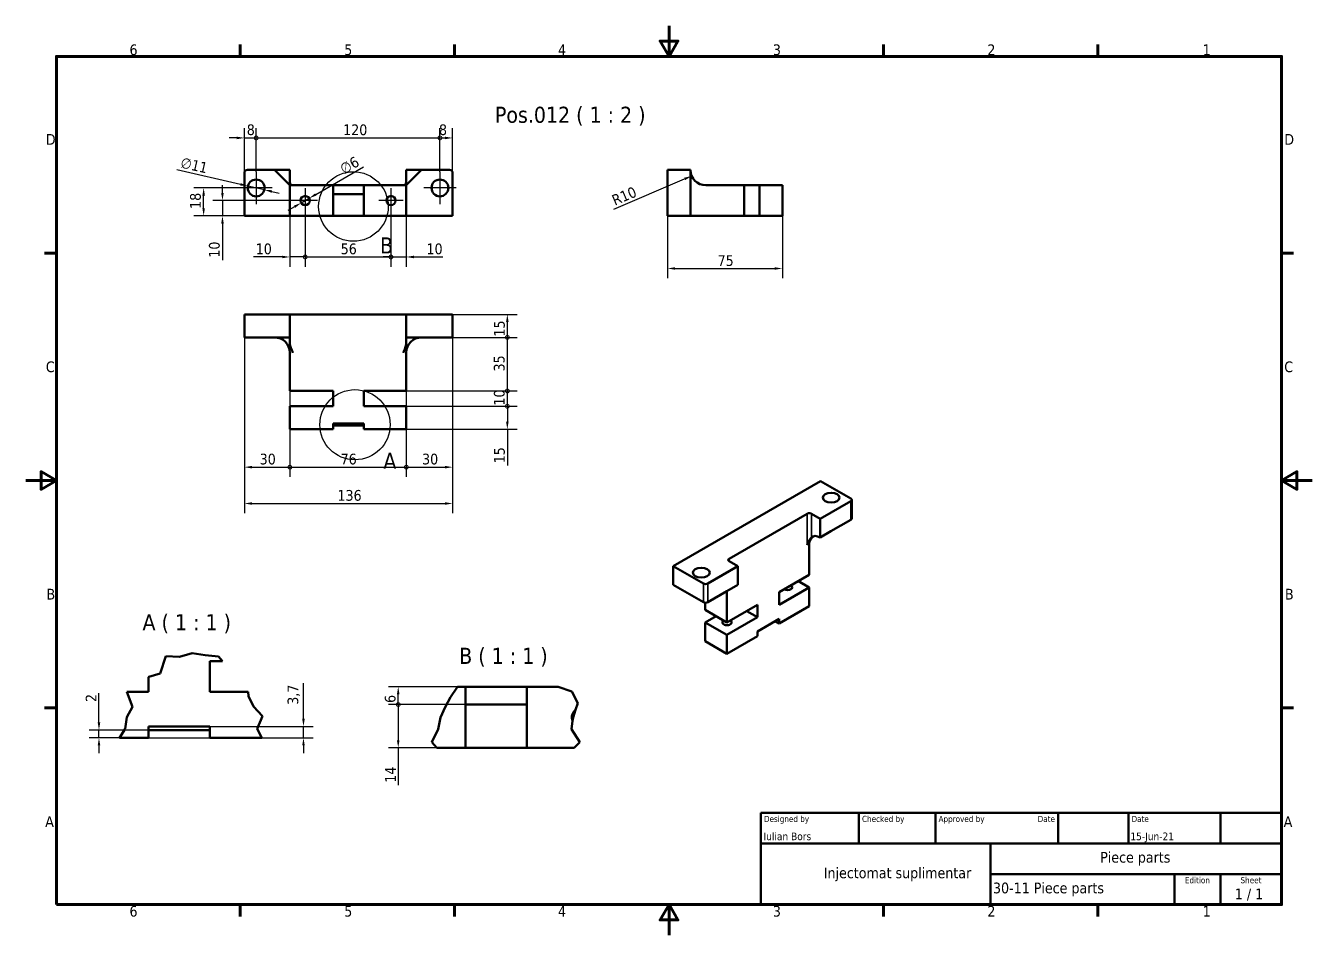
# Model space of a CAD drawing. Header units: millimetres. Extents: x 0 to 840, y 0 to 594.
import ezdxf
from ezdxf.enums import TextEntityAlignment as Align

# ---------------------------------------------------------------- set-up
doc = ezdxf.new("R2010")
doc.units = ezdxf.units.MM
doc.header["$LTSCALE"] = 2
for name, color, linetype, lineweight in [('Border (ISO)', 7, 'Continuous', 70), ('Break Line (ISO)', 7, 'Continuous', 50), ('Center Mark (ISO)', 7, 'Continuous', 25), ('Detail Boundary (ISO)', 7, 'Continuous', 25), ('Dimension (ISO)', 7, 'Continuous', 25), ('Symbol (ISO)', 7, 'Continuous', 25), ('Title (ISO)', 7, 'Continuous', 50), ('Visible (ISO)', 7, 'Continuous', 50), ('Visible Narrow (ISO)', 7, 'Continuous', 35)]:
    doc.layers.add(name, color=color, linetype=linetype, lineweight=lineweight)
doc.styles.add('Label Text (ISO)', font='tahoma.ttf')
doc.styles.add('Note Text (ISO)', font='tahoma.ttf')
doc.styles.add('Text Style39', font='tahoma.ttf')
doc.styles.add('Text Style41', font='tahoma.ttf')
doc.dimstyles.new('Default (ISO)', dxfattribs={"dimscale": 2, "dimtxt": 3.5, "dimasz": 2.5, "dimexe": 3.175, "dimexo": 0, "dimgap": 0.762, "dimtad": 1, "dimrnd": 1e-08, "dimzin": 0, "dimtxsty": 'Note Text (ISO)', "dimcen": 0.09, "dimdle": 10, "dimclrd": 256, "dimclre": 256, "dimclrt": 256, "dimazin": 0, "dimtfac": 1.001486, "dimtmove": 0, "dimatfit": 3, "dimfxl": 1, "dimtolj": 1, "dimtzin": 0, "dimlwd": -1, "dimlwe": -1, "dimarcsym": 0})

# ---------------------------------------------------------------- blocks, each defined once
blk = doc.blocks.new('Borders Default Border')
at = {"layer": 'Border (ISO)'}
for p, q in [((70, 287), (70, 290.9)), ((140, 287), (140, 290.9)), ((280, 287), (280, 290.9)), ((350, 287), (350, 290.9)), ((10, 222.75), (6.1, 222.75)), ((410, 222.75), (413.9, 222.75)), ((10, 74.25), (6.1, 74.25)), ((410, 74.25), (413.9, 74.25)), ((70, 10), (70, 6.1)), ((140, 10), (140, 6.1)), ((280, 10), (280, 6.1)), ((350, 10), (350, 6.1))]:
    blk.add_line(p, q, dxfattribs=at)
at = {"layer": 'Border (ISO)', "flags": 128}
for points in [[(210, 297), (210, 287), (207.11, 292), (212.89, 292), (210, 287)], [(10, 10), (10, 287), (410, 287), (410, 10), (10, 10)], [(0, 148.5), (10, 148.5), (5, 151.39), (5, 145.61), (10, 148.5)], [(420, 148.5), (410, 148.5), (415, 151.39), (415, 145.61), (410, 148.5)], [(210, 0), (210, 10), (207.11, 5), (212.89, 5), (210, 10)]]:
    blk.add_lwpolyline(points, dxfattribs=at)
at = {"layer": 'Border (ISO)', "char_height": 3.5, "attachment_point": 7, "style": 'Note Text (ISO)'}
for s, insert in [('6', (33.88, 287.33)), ('5', (103.98, 287.33)), ('4', (173.78, 287.4)), ('3', (243.91, 287.33)), ('2', (313.94, 287.4)), ('1', (384.21, 287.4)), ('D', (6.57, 258.13)), ('D', (410.87, 258.13)), ('C', (6.56, 183.81)), ('C', (410.86, 183.81)), ('B', (6.78, 109.63)), ('B', (411.08, 109.63)), ('A', (6.36, 35.38)), ('A', (410.66, 35.38)), ('6', (33.88, 6.03)), ('5', (103.98, 6.03)), ('4', (173.78, 6.1)), ('3', (243.91, 6.03)), ('2', (313.94, 6.1)), ('1', (384.21, 6.1))]:
    blk.add_mtext(s, dxfattribs=dict(at, insert=insert))
blk = doc.blocks.new('Title Blocks I.A.B')
at = {"layer": 'Title (ISO)'}
for p, q in [((270.07, 130), (100.07, 130)), ((100.07, 130), (100.07, 100)), ((132.07, 120), (132.07, 130)), ((157.07, 120), (157.07, 130)), ((197.07, 120), (197.07, 130)), ((220.07, 120), (220.07, 130)), ((250.07, 120), (250.07, 130)), ((270.07, 100), (270.07, 130)), ((100.07, 120), (270.07, 120)), ((175.07, 120), (175.07, 100)), ((270.07, 110), (175.07, 110)), ((235.07, 100), (235.07, 110)), ((250.07, 100), (250.07, 110)), ((100.07, 100), (270.07, 100))]:
    blk.add_line(p, q, dxfattribs=at)
at = {"layer": 'Title (ISO)', "style": 'Text Style41'}
for s, p in [('Designed by', (101.07, 129)), ('Checked by', (133.07, 129)), ('Approved by', (158.07, 129)), ('Date', (221.07, 129))]:
    blk.add_text(s, height=2, dxfattribs=at).set_placement(p, align=Align.TOP_LEFT)
blk.add_text('Date', height=2, dxfattribs=at).set_placement((196.07, 129), align=Align.TOP_RIGHT)
for s, p in [('Edition', (242.57, 109)), ('Sheet', (260.07, 109))]:
    blk.add_text(s, height=2, dxfattribs=at).set_placement(p, align=Align.TOP_CENTER)
at = {"layer": 'Title (ISO)', "style": 'Note Text (ISO)'}
blk.add_text('1 / 1 ', height=3.5, dxfattribs=at).set_placement((260.07, 103.5), align=Align.MIDDLE_CENTER)
at = {"layer": 'Title (ISO)'}
for tag, p, height, style in [('AUTHOR_001', (100.92, 121.05), 2.5, 'Text Style39'), ('CREATION_DATE_001', (220.69, 121.05), 2.5, 'Text Style39'), ('TITLE_001', (210.83, 113.72), 3.5, 'Note Text (ISO)'), ('COMPANY_001', (102.23, 108.63), 3.5, 'Note Text (ISO)'), ('PART_NUMBER_001', (175.84, 103.7), 3.5, 'Note Text (ISO)')]:
    blk.add_attdef(tag, p, '', height=height, dxfattribs=dict(at, style=style))
at = {"layer": 'Title (ISO)', "style": 'Text Style39'}
for tag, p in [('CHECKED_BY', (133.07, 121)), ('ENG_APPROVED_BY', (158.07, 121))]:
    blk.add_attdef(tag, text='', height=2.5, dxfattribs=at).set_placement(p, align=Align.BOTTOM_LEFT)
blk.add_attdef('ENG_APPROVAL_DATE', text='', height=2.5, dxfattribs=at).set_placement((196.07, 121), align=Align.BOTTOM_RIGHT)
at = {"layer": 'Title (ISO)', "style": 'Note Text (ISO)'}
blk.add_attdef('REVISION_NUMBER', text='', height=3.5, dxfattribs=at).set_placement((242.57, 103.5), align=Align.MIDDLE_CENTER)
blk = doc.blocks.new('*D6')
at = {"layer": 'Defpoints', "color": 0, "transparency": 16777216}
for p in [(142.75, 390.47), (278.75, 390.47), (278.75, 281.97)]:
    blk.add_point(p, dxfattribs=at)
at = {"layer": 'Dimension (ISO)', "transparency": 16777216}
for p, q in [((142.75, 390.47), (142.75, 275.62)), ((278.75, 390.47), (278.75, 275.62)), ((147.75, 281.97), (273.75, 281.97))]:
    blk.add_line(p, q, dxfattribs=at)
for points in [[(147.75, 282.81), (147.75, 281.14), (142.75, 281.97)], [(273.75, 282.81), (273.75, 281.14), (278.75, 281.97)]]:
    blk.add_solid(points, dxfattribs=at)
at = {"layer": 'Dimension (ISO)', "transparency": 16777216, "insert": (203.55, 290.79), "char_height": 7, "attachment_point": 1, "style": 'Note Text (ISO)'}
blk.add_mtext('\\A1;136', dxfattribs=at)
blk = doc.blocks.new('_DotSmall')
at = {"color": 0, "linetype": 'ByBlock', "const_width": 0.5}
blk.add_lwpolyline([(-0.0625, 0, 1), (0.0625, 0, 1)], format="xyb", close=True, dxfattribs=at)
blk = doc.blocks.new('*D7')
at = {"layer": 'Defpoints', "color": 0, "transparency": 16777216}
for p in [(142.75, 390.47), (172.45, 355.47), (172.45, 305.7)]:
    blk.add_point(p, dxfattribs=at)
at = {"layer": 'Dimension (ISO)', "transparency": 16777216}
for p, q in [((142.75, 390.47), (142.75, 299.35)), ((172.45, 355.47), (172.45, 299.35)), ((147.75, 305.7), (172.45, 305.7))]:
    blk.add_line(p, q, dxfattribs=at)
blk.add_solid([(147.75, 306.53), (147.75, 304.86), (142.75, 305.7)], dxfattribs=at)
at = {"layer": 'Dimension (ISO)', "transparency": 16777216, "xscale": 5, "yscale": 5, "zscale": 5}
blk.add_blockref('_DotSmall', (172.45, 305.7), dxfattribs=at)
at = {"layer": 'Dimension (ISO)', "transparency": 16777216, "insert": (152.74, 314.51), "char_height": 7, "attachment_point": 1, "style": 'Note Text (ISO)'}
blk.add_mtext('\\A1;30', dxfattribs=at)
blk = doc.blocks.new('*D9')
at = {"layer": 'Defpoints', "color": 0, "transparency": 16777216}
for p in [(172.45, 355.47), (248.45, 355.47), (248.45, 305.7)]:
    blk.add_point(p, dxfattribs=at)
at = {"layer": 'Dimension (ISO)', "transparency": 16777216}
for p, q in [((172.45, 355.47), (172.45, 299.35)), ((248.45, 355.47), (248.45, 299.35)), ((172.45, 305.7), (248.45, 305.7))]:
    blk.add_line(p, q, dxfattribs=at)
at = {"layer": 'Dimension (ISO)', "transparency": 16777216, "xscale": 5, "yscale": 5, "zscale": 5, "rotation": 180}
blk.add_blockref('_DotSmall', (172.45, 305.7), dxfattribs=at)
at = {"layer": 'Dimension (ISO)', "transparency": 16777216, "xscale": 5, "yscale": 5, "zscale": 5}
blk.add_blockref('_DotSmall', (248.45, 305.7), dxfattribs=at)
at = {"layer": 'Dimension (ISO)', "transparency": 16777216, "insert": (205.6, 314.5), "char_height": 7, "attachment_point": 1, "style": 'Note Text (ISO)'}
blk.add_mtext('\\A1;76', dxfattribs=at)
blk = doc.blocks.new('*D10')
at = {"layer": 'Defpoints', "color": 0, "transparency": 16777216}
for p in [(278.75, 390.47), (248.45, 355.47), (278.75, 305.7)]:
    blk.add_point(p, dxfattribs=at)
at = {"layer": 'Dimension (ISO)', "transparency": 16777216}
for p, q in [((278.75, 390.47), (278.75, 299.35)), ((248.45, 355.47), (248.45, 299.35)), ((248.45, 305.7), (273.75, 305.7))]:
    blk.add_line(p, q, dxfattribs=at)
blk.add_solid([(273.75, 306.53), (273.75, 304.86), (278.75, 305.7)], dxfattribs=at)
at = {"layer": 'Dimension (ISO)', "transparency": 16777216, "xscale": 5, "yscale": 5, "zscale": 5, "rotation": 180}
blk.add_blockref('_DotSmall', (248.45, 305.7), dxfattribs=at)
at = {"layer": 'Dimension (ISO)', "transparency": 16777216, "insert": (258.78, 314.51), "char_height": 7, "attachment_point": 1, "style": 'Note Text (ISO)'}
blk.add_mtext('\\A1;30', dxfattribs=at)
blk = doc.blocks.new('*D11')
at = {"layer": 'Defpoints', "color": 0, "transparency": 16777216}
for p in [(248.45, 345.47), (314.45, 345.47), (248.45, 330.47)]:
    blk.add_point(p, dxfattribs=at)
at = {"layer": 'Dimension (ISO)', "transparency": 16777216}
for p, q in [((248.45, 345.47), (320.8, 345.47)), ((314.45, 345.47), (314.45, 335.47)), ((248.45, 330.47), (320.8, 330.47)), ((314.45, 330.47), (314.45, 306.71))]:
    blk.add_line(p, q, dxfattribs=at)
blk.add_solid([(313.62, 335.47), (315.28, 335.47), (314.45, 330.47)], dxfattribs=at)
at = {"layer": 'Dimension (ISO)', "transparency": 16777216, "xscale": 5, "yscale": 5, "zscale": 5, "rotation": 90}
blk.add_blockref('_DotSmall', (314.45, 345.47), dxfattribs=at)
at = {"layer": 'Dimension (ISO)', "transparency": 16777216, "insert": (305.76, 308.23), "char_height": 7, "attachment_point": 1, "rotation": 90, "style": 'Note Text (ISO)'}
blk.add_mtext('\\A1;15', dxfattribs=at)
blk = doc.blocks.new('*D12')
at = {"layer": 'Defpoints', "color": 0, "transparency": 16777216}
for p in [(248.45, 355.47), (314.45, 355.47), (248.45, 345.47)]:
    blk.add_point(p, dxfattribs=at)
at = {"layer": 'Dimension (ISO)', "transparency": 16777216}
for p, q in [((248.45, 355.47), (320.8, 355.47)), ((314.45, 345.47), (314.45, 355.47)), ((248.45, 345.47), (320.8, 345.47))]:
    blk.add_line(p, q, dxfattribs=at)
at = {"layer": 'Dimension (ISO)', "transparency": 16777216, "xscale": 5, "yscale": 5, "zscale": 5}
for p, rotation in [((314.45, 355.47), 90), ((314.45, 345.47), 270)]:
    blk.add_blockref('_DotSmall', p, dxfattribs=dict(at, rotation=rotation))
at = {"layer": 'Dimension (ISO)', "transparency": 16777216, "insert": (305.64, 345.94), "char_height": 7, "attachment_point": 1, "rotation": 90, "style": 'Note Text (ISO)'}
blk.add_mtext('\\A1;10', dxfattribs=at)
blk = doc.blocks.new('*D13')
at = {"layer": 'Defpoints', "color": 0, "transparency": 16777216}
for p in [(276.75, 390.47), (314.45, 390.47), (248.45, 355.47)]:
    blk.add_point(p, dxfattribs=at)
at = {"layer": 'Dimension (ISO)', "transparency": 16777216}
for p, q in [((276.75, 390.47), (320.8, 390.47)), ((314.45, 355.47), (314.45, 390.47)), ((248.45, 355.47), (320.8, 355.47))]:
    blk.add_line(p, q, dxfattribs=at)
at = {"layer": 'Dimension (ISO)', "transparency": 16777216, "xscale": 5, "yscale": 5, "zscale": 5}
for p, rotation in [((314.45, 390.47), 90), ((314.45, 355.47), 270)]:
    blk.add_blockref('_DotSmall', p, dxfattribs=dict(at, rotation=rotation))
at = {"layer": 'Dimension (ISO)', "transparency": 16777216, "insert": (305.63, 368.22), "char_height": 7, "attachment_point": 1, "rotation": 90, "style": 'Note Text (ISO)'}
blk.add_mtext('\\A1;35', dxfattribs=at)
blk = doc.blocks.new('*D14')
at = {"layer": 'Defpoints', "color": 0, "transparency": 16777216}
for p in [(276.75, 405.47), (314.45, 405.47), (276.75, 390.47)]:
    blk.add_point(p, dxfattribs=at)
at = {"layer": 'Dimension (ISO)', "transparency": 16777216}
for p, q in [((276.75, 405.47), (320.8, 405.47)), ((314.45, 390.47), (314.45, 400.47)), ((276.75, 390.47), (320.8, 390.47))]:
    blk.add_line(p, q, dxfattribs=at)
blk.add_solid([(313.62, 400.47), (315.28, 400.47), (314.45, 405.47)], dxfattribs=at)
at = {"layer": 'Dimension (ISO)', "transparency": 16777216, "xscale": 5, "yscale": 5, "zscale": 5, "rotation": 270}
blk.add_blockref('_DotSmall', (314.45, 390.47), dxfattribs=at)
at = {"layer": 'Dimension (ISO)', "transparency": 16777216, "insert": (305.76, 391), "char_height": 7, "attachment_point": 1, "rotation": 90, "style": 'Note Text (ISO)'}
blk.add_mtext('\\A1;15', dxfattribs=at)
blk = doc.blocks.new('2dDetail0')
at = {"layer": 'Detail Boundary (ISO)'}
blk.add_circle((107.49, 166.71), 11.46, dxfattribs=at)
at = {"layer": 'Detail Boundary (ISO)', "insert": (116.76, 152.32), "char_height": 5.25, "attachment_point": 7, "style": 'Label Text (ISO)'}
blk.add_mtext('A', dxfattribs=at)
blk = doc.blocks.new('*D16')
at = {"layer": 'Defpoints', "color": 0, "transparency": 16777216}
for p in [(47.82, 133.97), (61.13, 129.02), (80.2, 133.97)]:
    blk.add_point(p, dxfattribs=at)
at = {"layer": 'Dimension (ISO)', "transparency": 16777216}
for p, q in [((47.82, 138.97), (47.82, 158.17)), ((80.2, 133.97), (41.47, 133.97)), ((61.13, 129.02), (41.47, 129.02)), ((47.82, 129.02), (47.82, 133.97)), ((47.82, 124.02), (47.82, 119.02))]:
    blk.add_line(p, q, dxfattribs=at)
for points in [[(46.99, 138.97), (48.66, 138.97), (47.82, 133.97)], [(46.99, 124.02), (48.66, 124.02), (47.82, 129.02)]]:
    blk.add_solid(points, dxfattribs=at)
at = {"layer": 'Dimension (ISO)', "transparency": 16777216, "insert": (39.15, 152.32), "char_height": 7, "attachment_point": 1, "rotation": 90, "style": 'Note Text (ISO)'}
blk.add_mtext('\\A1;2', dxfattribs=at)
blk = doc.blocks.new('*D17')
at = {"layer": 'Defpoints', "color": 0, "transparency": 16777216}
for p in [(120.2, 136.42), (181.34, 136.42), (80.2, 129.02)]:
    blk.add_point(p, dxfattribs=at)
at = {"layer": 'Dimension (ISO)', "transparency": 16777216}
for p, q in [((181.34, 141.42), (181.34, 164.69)), ((120.2, 136.42), (187.69, 136.42)), ((181.34, 129.02), (181.34, 136.42)), ((80.2, 129.02), (187.69, 129.02)), ((181.34, 124.02), (181.34, 119.02))]:
    blk.add_line(p, q, dxfattribs=at)
for points in [[(180.51, 141.42), (182.17, 141.42), (181.34, 136.42)], [(180.51, 124.02), (182.17, 124.02), (181.34, 129.02)]]:
    blk.add_solid(points, dxfattribs=at)
at = {"layer": 'Dimension (ISO)', "transparency": 16777216, "insert": (170.93, 150.55), "char_height": 7, "attachment_point": 1, "rotation": 90, "style": 'Note Text (ISO)'}
blk.add_mtext('\\A1;3,7', dxfattribs=at)
blk = doc.blocks.new('*D18')
at = {"layer": 'Defpoints', "color": 0, "transparency": 16777216}
for p in [(150.45, 520.73), (142.75, 497.81), (150.45, 498.56)]:
    blk.add_point(p, dxfattribs=at)
at = {"layer": 'Dimension (ISO)', "transparency": 16777216}
for p, q in [((142.75, 497.81), (142.75, 527.08)), ((150.45, 498.56), (150.45, 527.08)), ((137.75, 520.73), (132.75, 520.73)), ((142.75, 520.73), (150.45, 520.73)), ((150.45, 520.73), (155.45, 520.73))]:
    blk.add_line(p, q, dxfattribs=at)
blk.add_solid([(137.75, 521.56), (137.75, 519.89), (142.75, 520.73)], dxfattribs=at)
at = {"layer": 'Dimension (ISO)', "transparency": 16777216, "xscale": 5, "yscale": 5, "zscale": 5, "rotation": 180}
blk.add_blockref('_DotSmall', (150.45, 520.73), dxfattribs=at)
at = {"layer": 'Dimension (ISO)', "transparency": 16777216, "insert": (144.32, 529.57), "char_height": 7, "attachment_point": 1, "style": 'Note Text (ISO)'}
blk.add_mtext('\\A1;8', dxfattribs=at)
blk = doc.blocks.new('*D19')
at = {"layer": 'Defpoints', "color": 0, "transparency": 16777216}
for p in [(270.45, 520.73), (150.45, 498.56), (270.45, 498.56)]:
    blk.add_point(p, dxfattribs=at)
at = {"layer": 'Dimension (ISO)', "transparency": 16777216}
for p, q in [((150.45, 498.56), (150.45, 527.08)), ((270.45, 498.56), (270.45, 527.08)), ((150.45, 520.73), (270.45, 520.73))]:
    blk.add_line(p, q, dxfattribs=at)
at = {"layer": 'Dimension (ISO)', "transparency": 16777216, "xscale": 5, "yscale": 5, "zscale": 5, "rotation": 180}
blk.add_blockref('_DotSmall', (150.45, 520.73), dxfattribs=at)
at = {"layer": 'Dimension (ISO)', "transparency": 16777216, "xscale": 5, "yscale": 5, "zscale": 5}
blk.add_blockref('_DotSmall', (270.45, 520.73), dxfattribs=at)
at = {"layer": 'Dimension (ISO)', "transparency": 16777216, "insert": (207.26, 529.54), "char_height": 7, "attachment_point": 1, "style": 'Note Text (ISO)'}
blk.add_mtext('\\A1;120', dxfattribs=at)
blk = doc.blocks.new('*D20')
at = {"layer": 'Defpoints', "color": 0, "transparency": 16777216}
for p in [(278.75, 520.73), (270.45, 498.56), (278.75, 497.81)]:
    blk.add_point(p, dxfattribs=at)
at = {"layer": 'Dimension (ISO)', "transparency": 16777216}
for p, q in [((270.45, 498.56), (270.45, 527.08)), ((278.75, 497.81), (278.75, 527.08)), ((270.45, 520.73), (273.75, 520.73))]:
    blk.add_line(p, q, dxfattribs=at)
blk.add_solid([(273.75, 521.56), (273.75, 519.89), (278.75, 520.73)], dxfattribs=at)
at = {"layer": 'Dimension (ISO)', "transparency": 16777216, "xscale": 5, "yscale": 5, "zscale": 5, "rotation": 180}
blk.add_blockref('_DotSmall', (270.45, 520.73), dxfattribs=at)
at = {"layer": 'Dimension (ISO)', "transparency": 16777216, "insert": (269.82, 529.57), "char_height": 7, "attachment_point": 1, "style": 'Note Text (ISO)'}
blk.add_mtext('\\A1;8', dxfattribs=at)
blk = doc.blocks.new('*D21')
at = {"layer": 'Defpoints', "color": 0, "transparency": 16777216}
for p in [(182.45, 471.81), (172.45, 469.81), (182.45, 442.98)]:
    blk.add_point(p, dxfattribs=at)
at = {"layer": 'Dimension (ISO)', "transparency": 16777216}
for p, q in [((182.45, 471.81), (182.45, 436.63)), ((172.45, 469.81), (172.45, 436.63)), ((167.45, 442.98), (148.62, 442.98)), ((182.45, 442.98), (172.45, 442.98)), ((182.45, 442.98), (192.45, 442.98))]:
    blk.add_line(p, q, dxfattribs=at)
blk.add_solid([(167.45, 443.81), (167.45, 442.14), (172.45, 442.98)], dxfattribs=at)
at = {"layer": 'Dimension (ISO)', "transparency": 16777216, "xscale": 5, "yscale": 5, "zscale": 5, "rotation": 180}
blk.add_blockref('_DotSmall', (182.45, 442.98), dxfattribs=at)
at = {"layer": 'Dimension (ISO)', "transparency": 16777216, "insert": (150.15, 451.79), "char_height": 7, "attachment_point": 1, "style": 'Note Text (ISO)'}
blk.add_mtext('\\A1;10', dxfattribs=at)
blk = doc.blocks.new('*D22')
at = {"layer": 'Defpoints', "color": 0, "transparency": 16777216}
for p in [(238.45, 479.81), (182.45, 471.81), (238.45, 442.98)]:
    blk.add_point(p, dxfattribs=at)
at = {"layer": 'Dimension (ISO)', "transparency": 16777216}
for p, q in [((238.45, 479.81), (238.45, 436.63)), ((182.45, 471.81), (182.45, 436.63)), ((182.45, 442.98), (238.45, 442.98))]:
    blk.add_line(p, q, dxfattribs=at)
at = {"layer": 'Dimension (ISO)', "transparency": 16777216, "xscale": 5, "yscale": 5, "zscale": 5, "rotation": 180}
blk.add_blockref('_DotSmall', (182.45, 442.98), dxfattribs=at)
at = {"layer": 'Dimension (ISO)', "transparency": 16777216, "xscale": 5, "yscale": 5, "zscale": 5}
blk.add_blockref('_DotSmall', (238.45, 442.98), dxfattribs=at)
at = {"layer": 'Dimension (ISO)', "transparency": 16777216, "insert": (205.66, 451.78), "char_height": 7, "attachment_point": 1, "style": 'Note Text (ISO)'}
blk.add_mtext('\\A1;56', dxfattribs=at)
blk = doc.blocks.new('*D23')
at = {"layer": 'Defpoints', "color": 0, "transparency": 16777216}
for p in [(238.45, 479.81), (248.45, 469.81), (248.45, 442.98)]:
    blk.add_point(p, dxfattribs=at)
at = {"layer": 'Dimension (ISO)', "transparency": 16777216}
for p, q in [((238.45, 479.81), (238.45, 436.63)), ((248.45, 469.81), (248.45, 436.63)), ((238.45, 442.98), (233.45, 442.98)), ((238.45, 442.98), (248.45, 442.98)), ((253.45, 442.98), (272.27, 442.98))]:
    blk.add_line(p, q, dxfattribs=at)
blk.add_solid([(253.45, 443.81), (253.45, 442.14), (248.45, 442.98)], dxfattribs=at)
at = {"layer": 'Dimension (ISO)', "transparency": 16777216, "xscale": 5, "yscale": 5, "zscale": 5}
blk.add_blockref('_DotSmall', (238.45, 442.98), dxfattribs=at)
at = {"layer": 'Dimension (ISO)', "transparency": 16777216, "insert": (261.68, 451.79), "char_height": 7, "attachment_point": 1, "style": 'Note Text (ISO)'}
blk.add_mtext('\\A1;10', dxfattribs=at)
blk = doc.blocks.new('*D24')
at = {"layer": 'Defpoints', "color": 0, "transparency": 16777216}
for p in [(116.16, 488.06), (139.95, 488.06), (142.75, 469.81)]:
    blk.add_point(p, dxfattribs=at)
at = {"layer": 'Dimension (ISO)', "transparency": 16777216}
for p, q in [((139.95, 488.06), (109.81, 488.06)), ((116.16, 474.81), (116.16, 483.06)), ((142.75, 469.81), (109.81, 469.81))]:
    blk.add_line(p, q, dxfattribs=at)
for points in [[(115.33, 483.06), (117, 483.06), (116.16, 488.06)], [(115.33, 474.81), (117, 474.81), (116.16, 469.81)]]:
    blk.add_solid(points, dxfattribs=at)
at = {"layer": 'Dimension (ISO)', "transparency": 16777216, "insert": (107.32, 474.38), "char_height": 7, "attachment_point": 1, "rotation": 90, "style": 'Note Text (ISO)'}
blk.add_mtext('\\A1;18', dxfattribs=at)
blk = doc.blocks.new('*D25')
at = {"layer": 'Defpoints', "color": 0, "transparency": 16777216}
for p in [(128.45, 479.81), (182.45, 479.81), (172.45, 469.81)]:
    blk.add_point(p, dxfattribs=at)
at = {"layer": 'Dimension (ISO)', "transparency": 16777216}
for p, q in [((128.45, 484.81), (128.45, 489.81)), ((182.45, 479.81), (122.1, 479.81)), ((128.45, 479.81), (128.45, 469.81)), ((172.45, 469.81), (122.1, 469.81)), ((128.45, 464.81), (128.45, 440.99))]:
    blk.add_line(p, q, dxfattribs=at)
for points in [[(127.61, 484.81), (129.28, 484.81), (128.45, 479.81)], [(127.61, 464.81), (129.28, 464.81), (128.45, 469.81)]]:
    blk.add_solid(points, dxfattribs=at)
at = {"layer": 'Dimension (ISO)', "transparency": 16777216, "insert": (119.63, 442.51), "char_height": 7, "attachment_point": 1, "rotation": 90, "style": 'Note Text (ISO)'}
blk.add_mtext('\\A1;10', dxfattribs=at)
blk = doc.blocks.new('*D26')
at = {"layer": 'Defpoints', "color": 0, "transparency": 16777216}
for p in [(145.08, 489.27), (155.81, 486.84)]:
    blk.add_point(p, dxfattribs=at)
at = {"layer": 'Dimension (ISO)', "transparency": 16777216}
for p, q in [((140.2, 490.38), (98.61, 499.79)), ((155.81, 486.84), (145.08, 489.27)), ((160.69, 485.74), (165.56, 484.64))]:
    blk.add_line(p, q, dxfattribs=at)
for points in [[(140.39, 491.19), (140.02, 489.56), (145.08, 489.27)], [(160.87, 486.55), (160.5, 484.93), (155.81, 486.84)]]:
    blk.add_solid(points, dxfattribs=at)
at = {"layer": 'Dimension (ISO)', "transparency": 16777216, "insert": (102.09, 508.29), "char_height": 7, "attachment_point": 1, "rotation": 347.24903, "style": 'Note Text (ISO)'}
blk.add_mtext('\\A1;∅11', dxfattribs=at)
blk = doc.blocks.new('*D27')
at = {"layer": 'Defpoints', "color": 0, "transparency": 16777216}
for p in [(185.04, 481.31), (179.85, 478.31)]:
    blk.add_point(p, dxfattribs=at)
at = {"layer": 'Dimension (ISO)', "transparency": 16777216}
for p, q in [((189.37, 483.81), (220.57, 501.81)), ((179.85, 478.31), (185.04, 481.31)), ((175.52, 475.81), (171.19, 473.31))]:
    blk.add_line(p, q, dxfattribs=at)
for points in [[(188.96, 484.53), (189.79, 483.08), (185.04, 481.31)], [(175.1, 476.53), (175.93, 475.09), (179.85, 478.31)]]:
    blk.add_solid(points, dxfattribs=at)
at = {"layer": 'Dimension (ISO)', "transparency": 16777216, "insert": (204.2, 502.82), "char_height": 7, "attachment_point": 1, "rotation": 29.9848, "style": 'Note Text (ISO)'}
blk.add_mtext('\\A1;∅6', dxfattribs=at)
blk = doc.blocks.new('*D28')
at = {"layer": 'Defpoints', "color": 0, "transparency": 16777216}
for p in [(419.01, 469.81), (494.01, 469.81), (494.01, 435.46)]:
    blk.add_point(p, dxfattribs=at)
at = {"layer": 'Dimension (ISO)', "transparency": 16777216}
for p, q in [((419.01, 469.81), (419.01, 429.11)), ((494.01, 469.81), (494.01, 429.11)), ((424.01, 435.46), (489.01, 435.46))]:
    blk.add_line(p, q, dxfattribs=at)
for points in [[(424.01, 436.29), (424.01, 434.63), (419.01, 435.46)], [(489.01, 436.29), (489.01, 434.63), (494.01, 435.46)]]:
    blk.add_solid(points, dxfattribs=at)
at = {"layer": 'Dimension (ISO)', "transparency": 16777216, "insert": (451.74, 444.13), "char_height": 7, "attachment_point": 1, "style": 'Note Text (ISO)'}
blk.add_mtext('\\A1;75', dxfattribs=at)
blk = doc.blocks.new('*D29')
at = {"layer": 'Defpoints', "color": 0, "transparency": 16777216}
for p in [(434.81, 495.88), (444.01, 499.81)]:
    blk.add_point(p, dxfattribs=at)
at = {"layer": 'Dimension (ISO)', "transparency": 16777216}
blk.add_line((383.95, 474.17), (430.21, 493.92), dxfattribs=at)
blk.add_solid([(429.88, 494.69), (430.54, 493.15), (434.81, 495.88)], dxfattribs=at)
at = {"layer": 'Dimension (ISO)', "transparency": 16777216, "insert": (381.89, 482.88), "char_height": 7, "attachment_point": 1, "rotation": 23.11329, "style": 'Note Text (ISO)'}
blk.add_mtext('\\A1;R10', dxfattribs=at)
blk = doc.blocks.new('2dDetail1')
at = {"layer": 'Detail Boundary (ISO)'}
blk.add_circle((106.98, 237.97), 11.35, dxfattribs=at)
at = {"layer": 'Detail Boundary (ISO)', "insert": (115.66, 222.63), "char_height": 5.25, "attachment_point": 7, "style": 'Label Text (ISO)'}
blk.add_mtext('B', dxfattribs=at)
blk = doc.blocks.new('*D31')
at = {"layer": 'Defpoints', "color": 0, "transparency": 16777216}
for p in [(243.22, 150.68), (287.22, 150.68), (287.22, 122.34)]:
    blk.add_point(p, dxfattribs=at)
at = {"layer": 'Dimension (ISO)', "transparency": 16777216}
for p, q in [((287.22, 150.68), (236.87, 150.68)), ((243.22, 150.68), (243.22, 127.34)), ((287.22, 122.34), (236.87, 122.34)), ((243.22, 122.34), (243.22, 98.1))]:
    blk.add_line(p, q, dxfattribs=at)
blk.add_solid([(242.38, 127.34), (244.05, 127.34), (243.22, 122.34)], dxfattribs=at)
at = {"layer": 'Dimension (ISO)', "transparency": 16777216, "xscale": 5, "yscale": 5, "zscale": 5, "rotation": 90}
blk.add_blockref('_DotSmall', (243.22, 150.68), dxfattribs=at)
at = {"layer": 'Dimension (ISO)', "transparency": 16777216, "insert": (234.67, 99.62), "char_height": 7, "attachment_point": 1, "rotation": 90, "style": 'Note Text (ISO)'}
blk.add_mtext('\\A1;14', dxfattribs=at)
blk = doc.blocks.new('*D32')
at = {"layer": 'Defpoints', "color": 0, "transparency": 16777216}
for p in [(243.22, 162.34), (287.22, 162.34), (287.22, 150.68)]:
    blk.add_point(p, dxfattribs=at)
at = {"layer": 'Dimension (ISO)', "transparency": 16777216}
for p, q in [((287.22, 162.34), (236.87, 162.34)), ((243.22, 150.68), (243.22, 157.34)), ((287.22, 150.68), (236.87, 150.68))]:
    blk.add_line(p, q, dxfattribs=at)
blk.add_solid([(242.38, 157.34), (244.05, 157.34), (243.22, 162.34)], dxfattribs=at)
at = {"layer": 'Dimension (ISO)', "transparency": 16777216, "xscale": 5, "yscale": 5, "zscale": 5, "rotation": 270}
blk.add_blockref('_DotSmall', (243.22, 150.68), dxfattribs=at)
at = {"layer": 'Dimension (ISO)', "transparency": 16777216, "insert": (234.42, 151.74), "char_height": 7, "attachment_point": 1, "rotation": 90, "style": 'Note Text (ISO)'}
blk.add_mtext('\\A1;6', dxfattribs=at)

msp = doc.modelspace()

# ---------------------------------------------------------------- linework, layer by layer
at = {"layer": 'Break Line (ISO)'}
for p, q in [((87.84, 171), (91.47, 182.17)), ((91.47, 182.17), (100.4, 181.85)), ((100.4, 181.85), (108.67, 184.29)), ((108.67, 184.29), (117.14, 182.9)), ((117.14, 182.9), (125.81, 181.98)), ((125.81, 181.98), (128.39, 179.02)), ((80.2, 168.48), (80.32, 168.7)), ((80.32, 168.7), (87.84, 171)), ((277.44, 155.51), (281.56, 161.54)), ((281.56, 161.54), (281.87, 162.34)), ((347.69, 162.34), (356.47, 159.31)), ((69.65, 149.11), (65.96, 159.02)), ((145.18, 159.02), (145.4, 156.12)), ((145.4, 156.12), (148.7, 149.48)), ((273.92, 149.06), (277.44, 155.51)), ((356.47, 159.31), (360.54, 151.66)), ((360.54, 151.66), (359.04, 147.16)), ((66.03, 142.43), (69.65, 149.11)), ((148.7, 149.48), (154.65, 143.02)), ((154.65, 143.02), (151.21, 134.91)), ((270.74, 142.16), (273.92, 149.06)), ((359.04, 147.16), (357.42, 142.31)), ((61.13, 129.02), (64.94, 134.91)), ((64.94, 134.91), (66.03, 142.43)), ((151.21, 134.91), (154.14, 129.02)), ((265.16, 126.04), (269.32, 134.6)), ((269.32, 134.6), (270.74, 142.16)), ((357.08, 140.02), (356.28, 134.6)), ((356.28, 134.6), (361.77, 126.12)), ((357.42, 142.31), (357.08, 140.02)), ((268.43, 122.34), (265.16, 126.04)), ((361.77, 126.12), (358.14, 122.34))]:
    msp.add_line(p, q, dxfattribs=at)
at = {"layer": 'Center Mark (ISO)', "linetype": 'Continuous'}
for p, q in [((150.45, 498.56), (150.45, 477.56)), ((270.45, 498.56), (270.45, 477.56)), ((160.95, 488.06), (139.95, 488.06)), ((182.45, 487.81), (182.45, 471.81)), ((238.45, 487.81), (238.45, 471.81)), ((280.95, 488.06), (259.95, 488.06)), ((190.45, 479.81), (174.45, 479.81)), ((246.45, 479.81), (230.45, 479.81))]:
    msp.add_line(p, q, dxfattribs=at)
at = {"layer": 'Visible (ISO)'}
for p, q in [((142.75, 497.81), (142.75, 469.81)), ((162.45, 499.81), (144.75, 499.81)), ((172.45, 499.81), (162.45, 499.81)), ((162.45, 499.81), (172.45, 489.81)), ((172.45, 491.81), (172.45, 499.81)), ((248.45, 489.81), (258.45, 499.81)), ((258.45, 499.81), (248.45, 499.81)), ((248.45, 499.81), (248.45, 491.81)), ((276.75, 499.81), (258.45, 499.81)), ((278.75, 469.81), (278.75, 497.81)), ((434.01, 499.81), (419.01, 499.81)), ((419.01, 497.81), (419.01, 499.81)), ((419.01, 497.81), (419.01, 469.81)), ((434.01, 499.81), (434.01, 497.81)), ((434.01, 497.81), (434.01, 469.81)), ((200.75, 489.81), (172.45, 489.81)), ((172.45, 489.81), (172.45, 469.81)), ((200.75, 489.81), (220.75, 489.81)), ((200.75, 469.81), (200.75, 489.81)), ((248.45, 489.81), (220.75, 489.81)), ((220.75, 489.81), (220.75, 469.81)), ((248.45, 469.81), (248.45, 489.81)), ((444.01, 489.81), (469.01, 489.81)), ((469.01, 489.81), (479.01, 489.81)), ((469.01, 469.81), (469.01, 489.81)), ((479.01, 489.81), (494.01, 489.81)), ((479.01, 489.81), (479.01, 469.81)), ((494.01, 489.81), (494.01, 469.81)), ((200.75, 483.98), (220.75, 483.98)), ((142.75, 469.81), (162.45, 469.81)), ((162.45, 469.81), (172.45, 469.81)), ((172.45, 469.81), (200.75, 469.81)), ((220.75, 469.81), (200.75, 469.81)), ((220.75, 469.81), (248.45, 469.81)), ((248.45, 469.81), (258.45, 469.81)), ((258.45, 469.81), (278.75, 469.81)), ((419.01, 469.81), (434.01, 469.81)), ((434.01, 469.81), (444.01, 469.81)), ((444.01, 469.81), (469.01, 469.81)), ((479.01, 469.81), (469.01, 469.81)), ((479.01, 469.81), (494.01, 469.81)), ((142.75, 405.47), (144.75, 405.47)), ((142.75, 405.47), (142.75, 390.47)), ((172.45, 405.47), (144.75, 405.47)), ((172.45, 390.47), (172.45, 405.47)), ((174.45, 405.47), (172.45, 405.47)), ((174.45, 405.47), (246.45, 405.47)), ((248.45, 405.47), (246.45, 405.47)), ((276.75, 405.47), (248.45, 405.47)), ((248.45, 405.47), (248.45, 390.47)), ((276.75, 405.47), (278.75, 405.47)), ((278.75, 390.47), (278.75, 405.47)), ((144.75, 390.47), (142.75, 390.47)), ((162.45, 390.47), (144.75, 390.47)), ((172.45, 390.47), (162.45, 390.47)), ((172.45, 386.47), (172.45, 390.47)), ((258.45, 390.47), (248.45, 390.47)), ((248.45, 390.47), (248.45, 386.47)), ((276.75, 390.47), (258.45, 390.47)), ((278.75, 390.47), (276.75, 390.47)), ((172.45, 380.47), (172.45, 355.47)), ((248.45, 380.47), (248.45, 355.47)), ((172.45, 355.47), (200.75, 355.47)), ((200.75, 355.47), (200.75, 345.47)), ((220.75, 345.47), (220.75, 355.47)), ((220.75, 355.47), (248.45, 355.47)), ((172.45, 345.47), (172.45, 330.47)), ((200.75, 345.47), (172.45, 345.47)), ((248.45, 345.47), (220.75, 345.47)), ((248.45, 345.47), (248.45, 330.47)), ((200.75, 330.47), (172.45, 330.47)), ((200.75, 330.47), (200.75, 334.17)), ((200.75, 334.17), (220.75, 334.17)), ((200.75, 332.95), (220.75, 332.95)), ((220.75, 334.17), (220.75, 330.47)), ((248.45, 330.47), (220.75, 330.47)), ((422.72, 241.15), (518.89, 296.67)), ((518.89, 296.67), (538.69, 285.24)), ((538.69, 283.61), (518.68, 272.05)), ((539.27, 284.42), (539.27, 272.18)), ((459.28, 245.92), (510.19, 275.32)), ((513.02, 275.32), (518.68, 272.05)), ((518.68, 272.05), (518.68, 259.8)), ((538.69, 271.36), (525.75, 263.89)), ((525.75, 263.89), (518.68, 259.8)), ((511.6, 255.72), (511.6, 235.31)), ((464.94, 241.03), (459.28, 244.29)), ((422.72, 241.15), (422.72, 228.9)), ((442.52, 229.72), (422.72, 241.15)), ((464.94, 241.03), (445.35, 229.72)), ((464.94, 228.78), (464.94, 241.03)), ((492.02, 224), (511.6, 235.31)), ((442.52, 217.47), (422.72, 228.9)), ((464.94, 228.78), (457.86, 224.7)), ((511.6, 227.15), (492.02, 215.84)), ((504.53, 231.23), (511.6, 227.15)), ((511.6, 227.15), (511.6, 214.9)), ((457.86, 224.7), (445.35, 217.47)), ((457.86, 224.7), (457.86, 204.28)), ((492.02, 215.84), (492.02, 224)), ((443.72, 217.14), (443.72, 212.45)), ((443.72, 212.45), (457.86, 204.28)), ((457.86, 204.28), (477.88, 215.84)), ((470.81, 211.75), (477.88, 207.67)), ((477.88, 215.84), (477.88, 207.67)), ((511.6, 214.9), (492.02, 203.59)), ((443.72, 204.28), (450.79, 208.37)), ((443.72, 204.28), (443.72, 192.04)), ((457.86, 196.12), (443.72, 204.28)), ((477.88, 207.67), (457.86, 196.12)), ((477.88, 198.45), (492.02, 206.61)), ((492.02, 203.59), (489.4, 205.1)), ((492.02, 206.61), (492.02, 203.59)), ((457.86, 196.12), (457.86, 183.87)), ((477.88, 195.43), (457.86, 183.87)), ((477.88, 195.43), (477.88, 198.45)), ((457.86, 183.87), (443.72, 192.04)), ((120.2, 179.02), (128.39, 179.02)), ((120.2, 159.02), (120.2, 179.02)), ((80.2, 168.48), (80.2, 159.02)), ((287.22, 162.34), (281.87, 162.34)), ((287.22, 162.34), (327.22, 162.34)), ((287.22, 122.34), (287.22, 162.34)), ((347.69, 162.34), (327.22, 162.34)), ((327.22, 162.34), (327.22, 122.34)), ((80.2, 159.02), (65.96, 159.02)), ((145.18, 159.02), (120.2, 159.02)), ((287.22, 150.68), (327.22, 150.68)), ((80.2, 129.02), (80.2, 136.42)), ((80.2, 136.42), (120.2, 136.42)), ((120.2, 136.42), (120.2, 129.02)), ((80.2, 129.02), (61.13, 129.02)), ((80.2, 133.97), (120.2, 133.97)), ((154.14, 129.02), (120.2, 129.02)), ((268.43, 122.34), (287.22, 122.34)), ((327.22, 122.34), (287.22, 122.34)), ((327.22, 122.34), (358.14, 122.34))]:
    msp.add_line(p, q, dxfattribs=at)
for centre, radius in [((150.45, 488.06), 5.5), ((270.45, 488.06), 5.5), ((182.45, 479.81), 3), ((238.45, 479.81), 3)]:
    msp.add_circle(centre, radius, dxfattribs=at)
for centre, radius, start, end in [((144.75, 497.81), 2, 90, 180), ((276.75, 497.81), 2, 0, 90), ((444.01, 499.81), 10, 180, 270), ((162.45, 380.47), 10, 0, 90), ((258.45, 380.47), 10, 90, 180), ((362.61, 142.34), 6, 126.57671, 202.7845)]:
    msp.add_arc(centre, radius, start, end, dxfattribs=at)
for centre in [(525.92, 285.83), (441.07, 236.84)]:
    msp.add_ellipse(centre, major_axis=(5.5, 0), ratio=0.57735, dxfattribs=at)
for centre, major_axis, start_param, end_param in [((537.27, 284.42), (2, 0), 5.497787, 7.068583), ((511.6, 274.5), (-2, 0), 3.926991, 5.497787), ((537.27, 272.18), (2, 0), 5.497787, 6.283185), ((525.75, 255.72), (-14.14, 0), 5.639684, 6.283185), ((518.68, 251.64), (-5, 8.66), 5.497787, 6.425082), ((460.69, 245.11), (-2, 0), 5.497787, 7.068583), ((443.94, 230.53), (-2, 0), 0.785398, 2.356194), ((497.46, 227.15), (3, 0), 3.926991, 7.068583), ((443.94, 218.29), (2, 0), 3.926991, 5.497787), ((457.86, 204.28), (3, 0), 2.356194, 7.068583)]:
    msp.add_ellipse(centre, major_axis=major_axis, ratio=0.57735, start_param=start_param, end_param=end_param, dxfattribs=at)
for points, knots in [([(174.45, 489.81), (174, 489.81), (173.52, 489.96), (172.74, 490.64), (172.45, 491.15), (172.45, 491.81)], [0, 0, 0, 0, 0.3270194, 0.3270194, 0.6540388, 0.6540388, 0.6540388, 0.6540388]), ([(248.45, 491.81), (248.45, 491.15), (248.15, 490.64), (247.37, 489.96), (246.89, 489.81), (246.45, 489.81)], [1.3967869, 1.3967869, 1.3967869, 1.3967869, 1.7238063, 1.7238063, 2.0508257, 2.0508257, 2.0508257, 2.0508257]), ([(174.45, 380.47), (174, 381.47), (173.52, 382.54), (172.74, 384.61), (172.45, 385.6), (172.45, 386.47)], [0, 0, 0, 0, 0.3270194, 0.3270194, 0.6540388, 0.6540388, 0.6540388, 0.6540388]), ([(248.45, 386.47), (248.45, 385.6), (248.15, 384.61), (247.37, 382.54), (246.89, 381.47), (246.45, 380.47)], [1.3967869, 1.3967869, 1.3967869, 1.3967869, 1.7238063, 1.7238063, 2.0508257, 2.0508257, 2.0508257, 2.0508257]), ([(513.02, 259.8), (512.56, 259.36), (511.98, 258.64), (510.96, 256.91), (510.51, 255.9), (510.19, 254.91)], [1.3967869, 1.3967869, 1.3967869, 1.3967869, 1.7238063, 1.7238063, 2.0508257, 2.0508257, 2.0508257, 2.0508257])]:
    msp.add_open_spline(points, degree=3, knots=knots, dxfattribs=at)
at = {"layer": 'Visible Narrow (ISO)'}
for p, q in [((538.69, 283.61), (538.69, 271.36)), ((510.19, 254.91), (510.19, 275.32)), ((513.02, 259.8), (513.02, 275.32)), ((510.19, 254.91), (511.6, 255.72)), ((459.28, 244.29), (459.28, 245.92)), ((442.52, 229.72), (442.52, 217.47)), ((445.35, 217.47), (445.35, 229.72))]:
    msp.add_line(p, q, dxfattribs=at)

# ---------------------------------------------------------------- block references
at = {"xscale": 2, "yscale": 2, "zscale": 2}
msp.add_blockref('Borders Default Border', (0, 0), dxfattribs=at)
msp.add_blockref('Title Blocks I.A.B', (279.86, -180), dxfattribs=at).add_auto_attribs({'TITLE_001': 'Piece parts', 'PART_NUMBER_001': '30-11 Piece parts', 'COMPANY_001': '              Injectomat suplimentar', 'AUTHOR_001': 'Iulian Bors', 'CREATION_DATE_001': '15-Jun-21'})
at = {"layer": 'Detail Boundary (ISO)', "xscale": 2, "yscale": 2, "zscale": 2}
for name in ['2dDetail1', '2dDetail0']:
    msp.add_blockref(name, (0, 0), dxfattribs=at)

# ---------------------------------------------------------------- texts
at = {"layer": 'Symbol (ISO)', "char_height": 10.5, "attachment_point": 7, "style": 'Label Text (ISO)'}
for s, insert in [('Pos.012 ( 1 : 2 )', (306.34, 528.7)), ('A ( 1 : 1 )', (76.26, 197.29)), ('B ( 1 : 1 )', (283.02, 175.34))]:
    msp.add_mtext(s, dxfattribs=dict(at, insert=insert))

# ---------------------------------------------------------------- dimensions: what is measured, and where the dimension line sits
at = {"layer": 'Dimension (ISO)'}
for base, p1, p2, angle, override, picture, middle in [((150.45, 520.73), (142.75, 497.81), (150.45, 498.56), 180, {"dimgap": 0.762, "dimdec": 0, "dimblk2": 'DotSmall', "dimsah": 1, "dimdle": 0, "dimtol": 0, "dimlim": 0, "dimtp": 0, "dimtm": 0, "dimtdec": 2, "dimtofl": 1, "dimatfit": 1}, '*D18', (146.6, 520.73)), ((270.45, 520.73), (150.45, 498.56), (270.45, 498.56), 180, {"dimgap": 0.762, "dimdec": 0, "dimblk1": 'DotSmall', "dimblk2": 'DotSmall', "dimsah": 1, "dimdle": 0, "dimtol": 0, "dimlim": 0, "dimtp": 0, "dimtm": 0, "dimtdec": 2, "dimtofl": 0, "dimatfit": 1}, '*D19', (214.42, 520.73)), ((278.75, 520.73), (270.45, 498.56), (278.75, 497.81), 180, {"dimgap": 0.762, "dimdec": 0, "dimblk1": 'DotSmall', "dimsah": 1, "dimdle": 0, "dimtol": 0, "dimlim": 0, "dimtp": 0, "dimtm": 0, "dimtdec": 2, "dimtofl": 1, "dimatfit": 1}, '*D20', (272.1, 520.73)), ((116.16, 488.06), (142.75, 469.81), (139.95, 488.06), 270, {"dimgap": 0.762, "dimdec": 0, "dimtol": 0, "dimlim": 0, "dimtp": 0, "dimtm": 0, "dimtdec": 2, "dimtofl": 0, "dimatfit": 1}, '*D24', (116.16, 478.93)), ((128.45, 479.81), (172.45, 469.81), (182.45, 479.81), 270, {"dimgap": 0.762, "dimdec": 0, "dimtol": 0, "dimlim": 0, "dimtp": 0, "dimtm": 0, "dimtdec": 2, "dimtofl": 1, "dimatfit": 1}, '*D25', (128.45, 447.04)), ((238.45, 442.98), (182.45, 471.81), (238.45, 479.81), 180, {"dimgap": 0.762, "dimdec": 0, "dimblk1": 'DotSmall', "dimblk2": 'DotSmall', "dimsah": 1, "dimdle": 0, "dimtol": 0, "dimlim": 0, "dimtp": 0, "dimtm": 0, "dimtdec": 2, "dimtofl": 0, "dimatfit": 1}, '*D22', (210.47, 442.98)), ((248.45, 442.98), (238.45, 479.81), (248.45, 469.81), 180, {"dimgap": 0.762, "dimdec": 0, "dimblk1": 'DotSmall', "dimsah": 1, "dimdle": 0, "dimtol": 0, "dimlim": 0, "dimtp": 0, "dimtm": 0, "dimtdec": 2, "dimtofl": 1, "dimatfit": 1}, '*D23', (266.21, 442.98)), ((182.45, 442.98), (172.45, 469.81), (182.45, 471.81), 180, {"dimgap": 0.762, "dimdec": 0, "dimblk2": 'DotSmall', "dimsah": 1, "dimdle": 0, "dimtol": 0, "dimlim": 0, "dimtp": 0, "dimtm": 0, "dimtdec": 2, "dimtofl": 1, "dimatfit": 1}, '*D21', (154.68, 442.98)), ((494.01, 435.46), (419.01, 469.81), (494.01, 469.81), 180, {"dimgap": 0.762, "dimdec": 0, "dimtol": 0, "dimlim": 0, "dimtp": 0, "dimtm": 0, "dimtdec": 2, "dimtofl": 0, "dimatfit": 1}, '*D28', (456.51, 435.46)), ((314.45, 405.47), (276.75, 390.47), (276.75, 405.47), 90, {"dimgap": 0.762, "dimdec": 0, "dimblk1": 'DotSmall', "dimsah": 1, "dimdle": 0, "dimtol": 0, "dimlim": 0, "dimtp": 0, "dimtm": 0, "dimtdec": 2, "dimtofl": 0, "dimatfit": 1}, '*D14', (314.45, 395.47)), ((278.75, 281.97), (142.75, 390.47), (278.75, 390.47), 180, {"dimgap": 0.762, "dimdec": 0, "dimtol": 0, "dimlim": 0, "dimtp": 0, "dimtm": 0, "dimtdec": 2, "dimtofl": 0, "dimatfit": 1}, '*D6', (210.75, 281.97)), ((172.45, 305.7), (142.75, 390.47), (172.45, 355.47), 180, {"dimgap": 0.762, "dimdec": 0, "dimblk2": 'DotSmall', "dimsah": 1, "dimdle": 0, "dimtol": 0, "dimlim": 0, "dimtp": 0, "dimtm": 0, "dimtdec": 2, "dimtofl": 0, "dimatfit": 1}, '*D7', (157.58, 305.7)), ((278.75, 305.7), (248.45, 355.47), (278.75, 390.47), 180, {"dimgap": 0.762, "dimdec": 0, "dimblk1": 'DotSmall', "dimsah": 1, "dimdle": 0, "dimtol": 0, "dimlim": 0, "dimtp": 0, "dimtm": 0, "dimtdec": 2, "dimtofl": 0, "dimatfit": 1}, '*D10', (263.62, 305.7)), ((314.45, 390.47), (248.45, 355.47), (276.75, 390.47), 90, {"dimgap": 0.762, "dimdec": 0, "dimblk1": 'DotSmall', "dimblk2": 'DotSmall', "dimsah": 1, "dimdle": 0, "dimtol": 0, "dimlim": 0, "dimtp": 0, "dimtm": 0, "dimtdec": 2, "dimtofl": 0, "dimatfit": 1}, '*D13', (314.45, 372.99)), ((248.45, 305.7), (172.45, 355.47), (248.45, 355.47), 180, {"dimgap": 0.762, "dimdec": 0, "dimblk1": 'DotSmall', "dimblk2": 'DotSmall', "dimsah": 1, "dimdle": 0, "dimtol": 0, "dimlim": 0, "dimtp": 0, "dimtm": 0, "dimtdec": 2, "dimtofl": 0, "dimatfit": 1}, '*D9', (210.47, 305.7)), ((314.45, 355.47), (248.45, 345.47), (248.45, 355.47), 90, {"dimgap": 0.762, "dimdec": 0, "dimblk1": 'DotSmall', "dimblk2": 'DotSmall', "dimsah": 1, "dimdle": 0, "dimtol": 0, "dimlim": 0, "dimtp": 0, "dimtm": 0, "dimtdec": 2, "dimtofl": 1, "dimatfit": 1}, '*D12', (314.45, 350.47)), ((314.45, 345.47), (248.45, 330.47), (248.45, 345.47), 90, {"dimgap": 0.762, "dimdec": 0, "dimblk2": 'DotSmall', "dimsah": 1, "dimdle": 0, "dimtol": 0, "dimlim": 0, "dimtp": 0, "dimtm": 0, "dimtdec": 2, "dimtofl": 0, "dimatfit": 2}, '*D11', (314.45, 312.71)), ((181.34, 136.42), (80.2, 129.02), (120.2, 136.42), 270, {"dimgap": 0.762, "dimdec": 1, "dimlfac": 0.5, "dimtol": 0, "dimlim": 0, "dimtp": 0, "dimtm": 0, "dimtdec": 2, "dimtofl": 1, "dimatfit": 1}, '*D17', (181.34, 156.86)), ((243.22, 162.34), (287.22, 150.68), (287.22, 162.34), 90, {"dimgap": 0.762, "dimdec": 0, "dimlfac": 0.5, "dimblk1": 'DotSmall', "dimsah": 1, "dimdle": 0, "dimtol": 0, "dimlim": 0, "dimtp": 0, "dimtm": 0, "dimtdec": 2, "dimtofl": 1, "dimatfit": 1}, '*D32', (243.22, 154.01)), ((47.82, 133.97), (61.13, 129.02), (80.2, 133.97), 90, {"dimgap": 0.762, "dimdec": 0, "dimlfac": 0.5, "dimtol": 0, "dimlim": 0, "dimtp": 0, "dimtm": 0, "dimtdec": 2, "dimtofl": 1, "dimatfit": 1}, '*D16', (47.82, 154.48)), ((243.22, 150.68), (287.22, 122.34), (287.22, 150.68), 90, {"dimgap": 0.762, "dimdec": 0, "dimlfac": 0.5, "dimblk2": 'DotSmall', "dimsah": 1, "dimdle": 0, "dimtol": 0, "dimlim": 0, "dimtp": 0, "dimtm": 0, "dimtdec": 2, "dimtofl": 0, "dimatfit": 2}, '*D31', (243.22, 104.23))]:
    dim = msp.add_linear_dim(base=base, p1=p1, p2=p2, angle=angle, dimstyle='Default (ISO)', override=override, dxfattribs=at)
    dim.commit()
    dim.dimension.update_dxf_attribs({"geometry": picture, "text_midpoint": middle, "dimtype": 160})
for p1, p2, picture, middle in [((155.81, 486.84), (145.08, 489.27), '*D26', (108.35, 497.58)), ((179.85, 478.31), (185.04, 481.31), '*D27', (213.99, 498.01))]:
    dim = msp.add_diameter_dim_2p(p1=p1, p2=p2, dimstyle='Default (ISO)', override={"dimgap": 0.762, "dimdec": 0, "dimlfac": 1, "dimtol": 0, "dimlim": 0, "dimtp": 0, "dimtm": 0, "dimtdec": 2, "dimatfit": 2}, dxfattribs=at)
    dim.commit()
    dim.dimension.update_dxf_attribs({"geometry": picture, "text_midpoint": middle, "dimtype": 163})
dim = msp.add_radius_dim(center=(444.01, 499.81), mpoint=(434.81, 495.88), dimstyle='Default (ISO)', override={"dimgap": 0.762, "dimdec": 0, "dimlfac": 1, "dimcen": 0, "dimtol": 0, "dimlim": 0, "dimtp": 0, "dimtm": 0, "dimtdec": 2, "dimtofl": 0}, dxfattribs=at)
dim.commit()
dim.dimension.update_dxf_attribs({"geometry": '*D29', "text_midpoint": (392.43, 477.79), "dimtype": 164})

doc.saveas('drawing.dxf')
